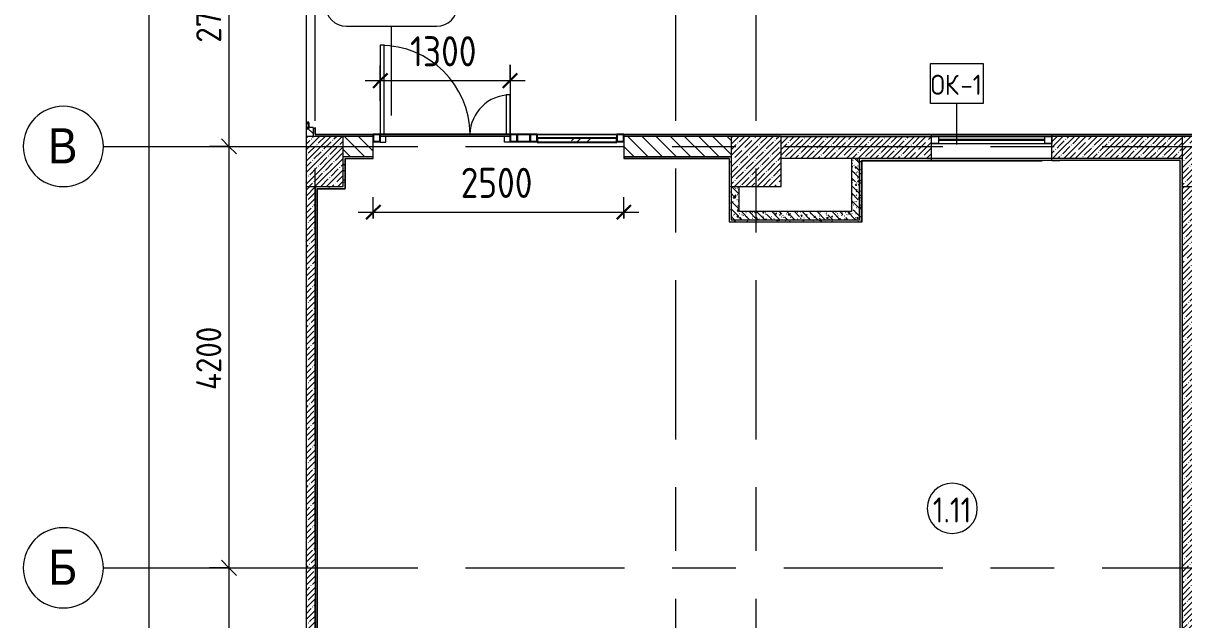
# Model space of a CAD drawing. Header units: millimetres. Extents: x 35848 to 85156, y -2706 to 28205.
# Drawn here: x 35848 to 47425, y 3083 to 9028 of the extents above; entities that cross this region are included whole.
import ezdxf

# ---------------------------------------------------------------- set-up
doc = ezdxf.new("R2010")
doc.units = ezdxf.units.MM
doc.linetypes.add('Осевая', pattern=[3175, 635, -476.25, 1587.5, -476.25])
for name, color, linetype, lineweight in [('A-ANNO-DIMS', 7, 'Continuous', 9), ('A-ANNO-DIMS-100', 7, 'Continuous', 9), ('A-AREA-IDEN', 7, 'Continuous', 9), ('A-DETL-GENF', 7, 'Continuous', 9), ('A-DOOR-IDEN', 7, 'Continuous', 9), ('A-GLAZ', 7, 'Continuous', 9), ('A-GLAZ-1', 7, 'Continuous', 13), ('A-GLAZ-CURT', 7, 'Continuous', 9), ('A-GLAZ-CURT-1', 7, 'Continuous', 25), ('A-GLAZ-CWMG', 7, 'Continuous', 9), ('A-GLAZ-CWMG-1', 7, 'Continuous', 25), ('A-GLAZ-IDEN', 7, 'Continuous', 9), ('A-WALL', 7, 'Continuous', 9), ('I-WALL', 7, 'Continuous', 9), ('S-COLS', 7, 'Continuous', 9), ('Ограждение', 7, 'Continuous', 9), ('Оси', 7, 'Continuous', 9), ('Оси-1', 7, 'Continuous', 20), ('Оси-2', 7, 'Осевая', 9), ('Поручни', 7, 'Continuous', 9)]:
    doc.layers.add(name, color=color, linetype=linetype, lineweight=lineweight)
for name, color, linetype, lineweight, true_color in [('A-DOOR-1', 1, 'Continuous', 9, 0xff0000), ('A-WALL-1', 7, 'Continuous', 9, 0x3c3c3c), ('A-WALL-FNSH-1', 7, 'Continuous', 9, 0x3c3c3c)]:
    doc.layers.add(name, color=color, linetype=linetype, lineweight=lineweight, true_color=true_color)
doc.styles.add('Arial', font='arial.ttf', dxfattribs={"width": 0.9, "height": 350})
doc.styles.add('GOST Common_1', font='GOST_Common.ttf', dxfattribs={"width": 0.9, "height": 250})
doc.styles.add('GOST Common_2', font='GOST_Common.ttf', dxfattribs={"width": 0.9, "height": 300})
doc.styles.add('ISOCPEUR', font='isocpeur.ttf', dxfattribs={"width": 0.9, "height": 250})
doc.styles.add('ISOCPEUR_1', font='isocpeur.ttf', dxfattribs={"width": 0.9, "height": 200})
doc.dimstyles.new('ADSK_Основной_3_0_окр_', dxfattribs={"dimscale": 304.8, "dimtxt": 301.714499, "dimasz": 0.463911, "dimexe": 0.492126, "dimexo": 0.984252, "dimgap": 0.164042, "dimtad": 1, "dimdec": 0, "dimrnd": 10, "dimdsep": 46, "dimtxsty": 'GOST Common_2', "dimblk1": 'OBLIQUE', "dimblk2": 'OBLIQUE', "dimsah": 1, "dimcen": 0.09, "dimdle": 0.492126, "dimazin": 0, "dimtfac": 1, "dimtdec": 4, "dimtix": 1, "dimtmove": 0, "dimatfit": 3, "dimfxl": 1, "dimtvp": 1, "dimtolj": 1, "dimtzin": 0, "dimlwd": 9, "dimlwe": 9, "dimarcsym": 2})
doc.dimstyles.new('ISO-2_5_0_9К_БОЛЬШОЙ', dxfattribs={"dimscale": 304.8, "dimtxt": 248.995294, "dimasz": 0.492126, "dimexe": 0.393701, "dimexo": 0.984252, "dimgap": 0, "dimtad": 1, "dimdec": 0, "dimrnd": 10, "dimzin": 0, "dimdsep": 46, "dimtxsty": 'ISOCPEUR', "dimblk1": 'OBLIQUE', "dimblk2": 'OBLIQUE', "dimsah": 1, "dimcen": 0.09, "dimdle": 0.393701, "dimazin": 0, "dimtfac": 1, "dimtdec": 4, "dimtix": 1, "dimtmove": 0, "dimatfit": 3, "dimfxl": 1, "dimtvp": 1, "dimtolj": 1, "dimtzin": 0, "dimarcsym": 2})
doc.dimstyles.new('ISO-2_5_0_9К_БОЛЬШОЙ_1', dxfattribs={"dimscale": 304.8, "dimtxt": 248.995294, "dimasz": 0.492126, "dimexe": 0.393701, "dimexo": 0.984252, "dimgap": 0, "dimtad": 1, "dimdec": 0, "dimrnd": 10, "dimzin": 0, "dimdsep": 46, "dimtxsty": 'ISOCPEUR', "dimblk1": 'OBLIQUE', "dimblk2": 'OBLIQUE', "dimsah": 1, "dimcen": 0.09, "dimdle": 0.393701, "dimazin": 0, "dimtfac": 1, "dimtdec": 4, "dimtix": 1, "dimtmove": 2, "dimatfit": 3, "dimfxl": 1, "dimtvp": 1, "dimtolj": 1, "dimtzin": 0, "dimarcsym": 2})
pattern_1 = [(45, (0, 0), (-57.02463, 57.02463), []), (45, (57.025, 0), (-57.02463, 57.02463), [100.806, -20.161, 3.353, -16.808])]
pattern_2 = [(135, (0, 0), (-75.43415, -75.43415), [106.68, -17.78, 3.556, -17.78]), (135, (0, 75.39), (-75.43415, -75.43415), []), (50, (0, 0), (127.52922, -11.15758), [13.335, -146.685]), (355, (0, 0), (-24.66966, 133.74002), [10.668, -117.348]), (100.451, (10.63, -0.93), (102.85973, 122.58178), [11.333, -124.663]), (46.184, (0, 35.56), (189.75516, -29.43036), [20.002, -220.027]), (96.636, (15.81, 33.1), (166.1822, 173.1996), [17, -186.995]), (351.184, (0, 35.56), (166.1839, 173.1976), [16.002, -176.022]), (21, (17.78, 26.67), (106.13027, -71.58603), [13.335, -146.685]), (326, (17.78, 26.67), (43.26188, 128.93175), [10.668, -117.348]), (71.451, (26.62, 20.7), (149.39198, 57.34505), [11.333, -124.663]), (37.5, (0, 0), (2.16223, 59.188357), [3.353, -112.573, 3.353, -115.773, -117.793]), (37.5, (0, 0), (2.16223, 59.188357), [-235.052, 3.353, -114.44]), (7.5, (0, 0), (46.77386, 70.12615), [3.353, -64.567, 3.353, -109.906, -44.894]), (7.5, (0, 0), (46.77386, 70.12615), [-181.178, 3.353, -41.542]), (327.5, (-39.65, 0), (94.91367, -4.010093), [3.353, -41.097, 3.353, -135.331, -184.023]), (327.5, (-39.65, 0), (94.91367, -4.010093), [-183.134, 3.353, -180.67]), (317.5, (-57.43, 0), (103.69057, 17.79882), [3.353, -54.432, 3.353, -88.748, -130.683]), (317.5, (-57.43, 0), (103.69057, 17.79882), [-149.885, 3.353, -127.33])]
pattern_3 = [(135, (0, 0), (-70.71068, -70.71068), [])]
pattern_4 = [(0, (0, 0), (121.92, 30.48), [10.058, -81.382, 10.058, -81.382, -487.68]), (0, (0, 0), (121.92, 30.48), [-182.88, 10.058, -172.822, 10.058, -81.382, -213.36]), (0, (0, 0), (121.92, 30.48), [-457.2, 10.058, -50.902, 10.058, -142.342]), (120, (45.72, 15.24), (-87.356454, 90.345817), [10.058, -81.382, 10.058, -81.382, -487.68]), (120, (45.72, 15.24), (-87.356454, 90.345817), [-182.88, 10.058, -172.822, 10.058, -81.382, -213.36]), (120, (45.72, 15.24), (-87.356454, 90.345817), [-457.2, 10.058, -50.902, 10.058, -142.342]), (240, (60.96, 76.2), (-34.563546, -120.825817), [10.058, -81.382, 10.058, -81.382, -487.68]), (240, (60.96, 76.2), (-34.563546, -120.825817), [-182.88, 10.058, -172.822, 10.058, -81.382, -213.36]), (240, (60.96, 76.2), (-34.563546, -120.825817), [-457.2, 10.058, -50.902, 10.058, -142.342])]

# ---------------------------------------------------------------- blocks, each defined once
blk = doc.blocks.new('BSC_Колонна _Прямоугольная - 500х500-23286270-План заполнения и маркировки дверных проемов 1 этажа в осях 12-23')
at = {"layer": 'S-COLS'}
h = blk.add_hatch(dxfattribs=at)
h.set_pattern_fill('FP_2', color=256, style=0, pattern_type=2)
h.set_pattern_definition([(45, (-38790, -7650), (-57.02463, 57.02463), []), (45, (-38732.975, -7650), (-57.02463, 57.02463), [100.806, -20.161, 3.353, -16.808])])
h.paths.add_polyline_path([(-117, -250), (250, -250), (250, 250), (-117, 250), (-117, -172)])
for p, q in [((250, 250), (-117, 250)), ((250, -250), (250, 250)), ((-117, -250), (250, -250))]:
    blk.add_line(p, q, dxfattribs=at)
blk = doc.blocks.new('BSC_Колонна _Прямоугольная - 500х500-V1-План заполнения и маркировки дверных проемов 1 этажа в осях 12-23')
at = {"layer": 'S-COLS'}
h = blk.add_hatch(dxfattribs=at)
h.set_pattern_fill('FP_3', color=256, style=0, pattern_type=2)
h.set_pattern_definition([(45, (-43160, -7650), (-57.02463, 57.02463), []), (45, (-43102.975, -7650), (-57.02463, 57.02463), [100.806, -20.161, 3.353, -16.808])])
h.paths.add_polyline_path([(-250, -250), (250, -250), (250, 250), (-250, 250)])
for p, q in [((250, 250), (-250, 250)), ((-250, 250), (-250, -250)), ((250, -250), (250, 250)), ((-250, -250), (250, -250))]:
    blk.add_line(p, q, dxfattribs=at)
blk = doc.blocks.new('BSC_Колонна _Прямоугольная - 500х500-V2-План заполнения и маркировки дверных проемов 1 этажа в осях 12-23')
at = {"layer": 'S-COLS'}
h = blk.add_hatch(dxfattribs=at)
h.set_pattern_fill('FP_4', color=256, style=0, pattern_type=2)
h.set_pattern_definition([(45, (-47660, -7650), (-57.02463, 57.02463), []), (45, (-47602.975, -7650), (-57.02463, 57.02463), [100.806, -20.161, 3.353, -16.808])])
h.paths.add_polyline_path([(-250, -250), (250, -250), (250, 250), (-250, 250)])
for p, q in [((250, 250), (-250, 250)), ((-250, 250), (-250, -250)), ((250, -250), (250, 250)), ((-250, -250), (250, -250))]:
    blk.add_line(p, q, dxfattribs=at)
blk = doc.blocks.new('Прямоугольный импост - Импост структурный с накладкой - 160мм Темный-31239214-План заполнения и маркировки дверных проемов 1 этажа в осях 12-23')
at = {"layer": 'A-GLAZ-CWMG-1'}
for p, q in [((-50, -140), (-50, -116)), ((0, -116), (0, -140)), ((0, -140), (-50, -140))]:
    blk.add_line(p, q, dxfattribs=at)
blk = doc.blocks.new('Прямоугольный импост - Импост структурный с накладкой - 160мм Темный-31915521-План заполнения и маркировки дверных проемов 1 этажа в осях 12-23')
at = {"layer": 'A-GLAZ-CWMG-1'}
for p, q in [((-25, -140), (-25, -116)), ((25, -116), (25, -140)), ((25, -140), (-25, -140))]:
    blk.add_line(p, q, dxfattribs=at)
blk = doc.blocks.new('Прямоугольный импост - 50 x 70 мм-31700031-План заполнения и маркировки дверных проемов 1 этажа в осях 12-23')
at = {"layer": 'A-GLAZ-CWMG-1'}
for p, q in [((-70, 35), (0, 35)), ((-70, -35), (-70, 35)), ((0, 35), (0, -35)), ((0, -35), (-70, -35))]:
    blk.add_line(p, q, dxfattribs=at)
blk = doc.blocks.new('Дверь_Витражная_остекление_ - ДВН_ДАО_Главный вход_1200 в свету-31742133-План заполнения и маркировки дверных проемов 1 этажа в осях 12-23')
at = {"layer": 'A-DETL-GENF'}
for p, q in [((-607, 925), (-647, 925)), ((-647, 925), (-647, 40)), ((-607, 40), (-607, 925)), ((647, 430), (607, 430)), ((607, 430), (607, 40)), ((647, 40), (647, 430)), ((-592, -40), (-592, 20)), ((592, -40), (592, 20)), ((-647, -35), (-647, -40)), ((-647, -40), (-592, -40)), ((647, -40), (592, -40)), ((647, -35), (647, -40))]:
    blk.add_line(p, q, dxfattribs=at)
at = {"layer": 'A-DOOR-1'}
for p, q in [((-647, 925), (-647, 40)), ((647, 430), (647, 40))]:
    blk.add_line(p, q, dxfattribs=at)
for centre, radius, start, end in [((-647, 30), 895, 0.6436, 90), ((647, 30), 400, 90, 178.5556)]:
    blk.add_arc(centre, radius, start, end, dxfattribs=at)
blk = doc.blocks.new('Системная панель - Стемалит - 40мм-31720939-План заполнения и маркировки дверных проемов 1 этажа в осях 12-23')
at = {"layer": 'A-GLAZ-CURT-1'}
for p, q in [((65, 35), (-65, 35)), ((-65, 35), (-65, -35)), ((65, -35), (65, 35)), ((-65, -35), (65, -35))]:
    blk.add_line(p, q, dxfattribs=at)
blk = doc.blocks.new('Прямоугольный импост - 50 x 70 мм-31687886-План заполнения и маркировки дверных проемов 1 этажа в осях 12-23')
at = {"layer": 'A-GLAZ-CWMG-1'}
for p, q in [((-35, 35), (35, 35)), ((-35, -35), (-35, 35)), ((35, 35), (35, -35)), ((35, -35), (-35, -35))]:
    blk.add_line(p, q, dxfattribs=at)
blk = doc.blocks.new('Прямоугольный импост - 50 x 70 мм-31701779-План заполнения и маркировки дверных проемов 1 этажа в осях 12-23')
at = {"layer": 'A-GLAZ-CWMG-1'}
for p, q in [((0, 35), (-70, 35)), ((-70, 35), (-70, -35)), ((0, -35), (0, 35)), ((-70, -35), (0, -35))]:
    blk.add_line(p, q, dxfattribs=at)
blk = doc.blocks.new('Системная панель - Стекло - 40мм-31720953-План заполнения и маркировки дверных проемов 1 этажа в осях 12-23')
at = {"layer": 'A-GLAZ-CURT'}
h = blk.add_hatch(dxfattribs=at)
h.set_pattern_fill('FP_60', color=256, style=0, pattern_type=2)
h.set_pattern_definition([(45, (-41472.5, -7783), (-282.8427, 282.8427), [200, -600]), (45, (-41672.5, -7883), (-282.8427, 282.8427), [600, -200]), (45, (-41272.5, -7983), (-282.8427, 282.8427), [200, -600])])
h.paths.add_polyline_path([(398, -40), (398, 0), (-398, 0), (-398, -40), (-108, -40)])
at = {"layer": 'A-GLAZ-CURT-1'}
for p, q in [((398, 0), (-398, 0)), ((-398, 0), (-398, -40)), ((398, -40), (398, 0)), ((-398, -40), (398, -40))]:
    blk.add_line(p, q, dxfattribs=at)
blk = doc.blocks.new('Прямоугольный импост - 50 x 70 мм-31702100-План заполнения и маркировки дверных проемов 1 этажа в осях 12-23')
at = {"layer": 'A-GLAZ-CWMG-1'}
for p, q in [((-35, 35), (35, 35)), ((-35, -35), (-35, 35)), ((35, 35), (35, -35)), ((35, -35), (-35, -35))]:
    blk.add_line(p, q, dxfattribs=at)
blk = doc.blocks.new('Прямоугольный импост - 50 x 70 мм-31720914-План заполнения и маркировки дверных проемов 1 этажа в осях 12-23')
at = {"layer": 'A-GLAZ-CWMG'}
blk.add_line((41770, 7918), (40975, 7918), dxfattribs=at)
blk = doc.blocks.new('120_Окно_СКБ_1Ст - 120_Окно_СКБ_1Ст 400х1200 EI30-24228621-План заполнения и маркировки дверных проемов 1 этажа в осях 12-23')
at = {"layer": 'A-GLAZ'}
for p, q in [((600, 110), (-600, 110)), ((-600, 40), (600, 40)), ((530, 80), (-530, 80)), ((530, 70), (-530, 70))]:
    blk.add_line(p, q, dxfattribs=at)
at = {"layer": 'A-GLAZ-1'}
for p, q in [((-600, 40), (-600, 110)), ((-600, 110), (-530, 110)), ((-530, 40), (-600, 40)), ((-530, 110), (-530, 40)), ((530, 40), (530, 110)), ((530, 110), (600, 110)), ((600, 40), (530, 40)), ((600, 110), (600, 40))]:
    blk.add_line(p, q, dxfattribs=at)
blk = doc.blocks.new('Ограждение - Ограждение-32871122-План заполнения и маркировки дверных проемов 1 этажа в осях 12-23')
at = {"layer": 'Ограждение'}
blk.add_hatch(color=256, dxfattribs=at).paths.add_polyline_path([(40705, 7903), (40705, 7923), (39410, 7923), (39410, 7903), (39812, 7903)])
at = {"layer": 'Поручни'}
for p, q in [((39410, 7918), (39410, 7923)), ((40705, 7923), (39410, 7923)), ((39410, 7903), (40705, 7903)), ((40705, 7923), (40705, 7918))]:
    blk.add_line(p, q, dxfattribs=at)
blk = doc.blocks.new('DET_L_Линия разрыва - М100-30654842-План заполнения и маркировки дверных проемов 1 этажа в осях 12-23')
at = {"layer": 'A-DETL-GENF'}
blk.add_line((24080, 0), (12340, 0), dxfattribs=at)
blk = doc.blocks.new('Ось сетки - D8-29747960-План заполнения и маркировки дверных проемов 1 этажа в осях 12-23')
at = {"layer": 'Оси-1'}
for start, end in [(360, 180), (180, 360)]:
    blk.add_arc((0, 0), 4, start, end, dxfattribs=at)
blk = doc.blocks.new('DIMBLOCK27-План заполнения и маркировки дверных проемов 1 этажа в осях 12-23')
at = {"layer": 'A-ANNO-DIMS-100', "lineweight": 20}
for p, q in [((37901, 10500), (37826, 10575)), ((37901, 10500), (37976, 10425)), ((37901, 7800), (37826, 7875)), ((37901, 7800), (37976, 7725))]:
    blk.add_line(p, q, dxfattribs=at)
at = {"layer": 'A-ANNO-DIMS-100'}
for p, q in [((37707, 10500), (38021, 10500)), ((37901, 10500), (37707, 10500)), ((37901, 10500), (37901, 7800)), ((37707, 7800), (38021, 7800)), ((37901, 7800), (37707, 7800))]:
    blk.add_line(p, q, dxfattribs=at)
at = {"layer": 'A-ANNO-DIMS-100', "color": 0, "insert": (37574, 8834), "char_height": 250, "width": 758.48, "attachment_point": 1, "rotation": 90, "line_spacing_factor": 1.149209, "style": 'ISOCPEUR'}
blk.add_mtext('2700', dxfattribs=at)
blk = doc.blocks.new('_Oblique')
at = {"color": 0, "linetype": 'ByBlock', "lineweight": -2}
blk.add_line((-0.5, -0.5), (0.5, 0.5), dxfattribs=at)
blk = doc.blocks.new('DIMBLOCK28-План заполнения и маркировки дверных проемов 1 этажа в осях 12-23')
at = {"layer": 'A-ANNO-DIMS-100', "lineweight": 20}
for p, q in [((37901, 7800), (37826, 7875)), ((37901, 7800), (37976, 7725)), ((37901, 3600), (37826, 3675)), ((37901, 3600), (37976, 3525))]:
    blk.add_line(p, q, dxfattribs=at)
at = {"layer": 'A-ANNO-DIMS-100'}
for p, q in [((37707, 7800), (38021, 7800)), ((37901, 7800), (37707, 7800)), ((37901, 7800), (37901, 3600)), ((37707, 3600), (38021, 3600)), ((37901, 3600), (37707, 3600))]:
    blk.add_line(p, q, dxfattribs=at)
at = {"layer": 'A-ANNO-DIMS-100', "color": 0, "insert": (37574, 5372), "char_height": 250, "width": 787.21, "attachment_point": 1, "rotation": 90, "line_spacing_factor": 1.149209, "style": 'ISOCPEUR'}
blk.add_mtext('4200', dxfattribs=at)
blk = doc.blocks.new('DIMBLOCK29-План заполнения и маркировки дверных проемов 1 этажа в осях 12-23')
at = {"layer": 'A-ANNO-DIMS-100'}
for p, q in [((37707, 3600), (38021, 3600)), ((37901, 3600), (37707, 3600)), ((37901, 3600), (37901, -120)), ((37707, 0), (38021, 0)), ((37901, 0), (37707, 0))]:
    blk.add_line(p, q, dxfattribs=at)
at = {"layer": 'A-ANNO-DIMS-100', "lineweight": 20}
for p, q in [((37901, 3600), (37826, 3675)), ((37901, 3600), (37976, 3525)), ((37901, 0), (37826, 75)), ((37901, 0), (37976, -75))]:
    blk.add_line(p, q, dxfattribs=at)
at = {"layer": 'A-ANNO-DIMS-100', "color": 0, "insert": (37574, 1484), "char_height": 250, "width": 758.48, "attachment_point": 1, "rotation": 90, "line_spacing_factor": 1.149209, "style": 'ISOCPEUR'}
blk.add_mtext('3600', dxfattribs=at)
blk = doc.blocks.new('DIMBLOCK30-План заполнения и маркировки дверных проемов 1 этажа в осях 12-23')
at = {"layer": 'A-ANNO-DIMS-100'}
for p, q in [((37101, 27120), (37101, -120)), ((36907, 27000), (37221, 27000)), ((37101, 27000), (36907, 27000)), ((36907, 0), (37221, 0)), ((37101, 0), (36907, 0))]:
    blk.add_line(p, q, dxfattribs=at)
at = {"layer": 'A-ANNO-DIMS-100', "lineweight": 20}
for p, q in [((37101, 27000), (37026, 27075)), ((37101, 27000), (37176, 26925)), ((37101, 0), (37026, 75)), ((37101, 0), (37176, -75))]:
    blk.add_line(p, q, dxfattribs=at)
at = {"layer": 'A-ANNO-DIMS-100', "color": 0, "insert": (36774, 13572), "char_height": 250, "width": 948.1, "attachment_point": 1, "rotation": 90, "line_spacing_factor": 1.149209, "style": 'ISOCPEUR'}
blk.add_mtext('27000', dxfattribs=at)
blk = doc.blocks.new('Марка_Помещения - Номер-25198446-План заполнения и маркировки дверных проемов 1 этажа в осях 12-23')
at = {"layer": 'A-AREA-IDEN'}
for start, end in [(360, 180), (180, 360)]:
    blk.add_arc((0, 0), 2.5, start, end, dxfattribs=at)
blk = doc.blocks.new('DIMBLOCK66-План заполнения и маркировки дверных проемов 1 этажа в осях 12-23')
at = {"layer": 'A-ANNO-DIMS-100'}
for p, q in [((39340, 7083), (39340, 7295)), ((41840, 7083), (41840, 7295)), ((39190, 7145), (41990, 7145)), ((39340, 7145), (39340, 7083)), ((41840, 7145), (41840, 7083))]:
    blk.add_line(p, q, dxfattribs=at)
at = {"layer": 'A-ANNO-DIMS-100', "lineweight": 30}
for p, q in [((39340, 7145), (39411, 7216)), ((41840, 7145), (41911, 7216)), ((39340, 7145), (39269, 7075)), ((41840, 7145), (41769, 7075))]:
    blk.add_line(p, q, dxfattribs=at)
at = {"layer": 'A-ANNO-DIMS-100', "color": 0, "insert": (40212, 7587), "char_height": 300, "width": 908.21, "attachment_point": 1, "line_spacing_factor": 1.022761, "style": 'GOST Common_2'}
blk.add_mtext('2500', dxfattribs=at)
blk = doc.blocks.new('DIMBLOCK67-План заполнения и маркировки дверных проемов 1 этажа в осях 12-23')
at = {"layer": 'A-ANNO-DIMS-100'}
for p, q in [((39410, 8256), (39410, 8606)), ((40705, 8613), (40705, 8306)), ((40705, 8456), (40705, 8613)), ((39260, 8456), (40855, 8456)), ((39410, 8456), (39410, 8256))]:
    blk.add_line(p, q, dxfattribs=at)
at = {"layer": 'A-ANNO-DIMS-100', "lineweight": 30}
for p, q in [((39410, 8456), (39339, 8385)), ((39410, 8456), (39481, 8527)), ((40705, 8456), (40634, 8385)), ((40705, 8456), (40776, 8527))]:
    blk.add_line(p, q, dxfattribs=at)
at = {"layer": 'A-ANNO-DIMS-100', "color": 0, "insert": (39707, 8898), "char_height": 300, "width": 840.71, "attachment_point": 1, "line_spacing_factor": 1.022761, "style": 'GOST Common_2'}
blk.add_mtext('1300', dxfattribs=at)
blk = doc.blocks.new('М_двери - Типоразмер_рамка-25223575-План заполнения и маркировки дверных проемов 1 этажа в осях 12-23')
at = {"layer": 'A-DOOR-IDEN'}
for p, q in [((4.5, 2.08), (-4.5, 2.08)), ((-4.5, -2.08), (4.5, -2.08))]:
    blk.add_line(p, q, dxfattribs=at)
for centre, start, end in [((-4.5, 0), 90, 270), ((4.5, 0), 270, 90)]:
    blk.add_arc(centre, 2.08, start, end, dxfattribs=at)

msp = doc.modelspace()

# ---------------------------------------------------------------- hatches: boundary and pattern name
at = {"layer": 'I-WALL'}
h = msp.add_hatch(dxfattribs=at)
h.set_pattern_fill('FP_20', color=256, style=0, pattern_type=2)
h.set_pattern_definition(pattern_3)
h.paths.add_polyline_path([(38740, 7900), (38740, 7990), (38672.7, 7990), (38672.7, 7900)])
h.paths.add_polyline_path([(38740, 10120), (38740, 10230), (38672.7, 10230), (38672.7, 10120)])
h = msp.add_hatch(dxfattribs=at)
h.set_pattern_fill('FP_58', color=256, style=0, pattern_type=2)
h.set_pattern_definition(pattern_4)
h.paths.add_polyline_path([(38760, 7900), (38760, 7980), (38740, 7980), (38740, 7900)])
h.paths.add_polyline_path([(38740, 10130), (38760, 10130), (38760, 10230), (38740, 10230), (38740, 10184.8)])
h = msp.add_hatch(dxfattribs=at)
h.set_pattern_fill('FP_58', color=256, style=0, pattern_type=2)
h.set_pattern_definition(pattern_4)
h.paths.add_polyline_path([(73730, 7900), (75460, 7900), (75459, 7920), (73730, 7920)])
h.paths.add_polyline_path([(71660, 7900), (72280, 7900), (72280, 7920), (71660, 7920)])
h.paths.add_polyline_path([(64503.9, 7900), (65910, 7900), (65910, 7920), (64157.7, 7920), (64157.7, 7900)])
h.paths.add_polyline_path([(61599, 7900), (62857.7, 7900), (62857.7, 7920), (60610, 7920), (60610, 7900), (61410, 7900)])
h.paths.add_polyline_path([(66860, 7900), (68260, 7900), (68260, 7920), (66860, 7920)])
h.paths.add_polyline_path([(70313.8, 7900), (70710, 7900), (70710, 7920), (69360, 7920), (69360, 7900)])
h.paths.add_polyline_path([(52410, 7900), (53864.9, 7900), (53864.9, 7920), (50710, 7920), (50710, 7900), (51910, 7900)])
h.paths.add_polyline_path([(55144.9, 7900), (58110, 7900), (58110, 7920), (55144.9, 7920)])
h.paths.add_polyline_path([(47410, 7900), (48210, 7900), (48210, 7920), (46189.9, 7920), (46189.9, 7900), (47074.5, 7900)])
h.paths.add_polyline_path([(44869.9, 7900), (44869.9, 7920), (41840, 7920), (41840, 7900), (44169.6, 7900)])
h.paths.add_polyline_path([(39340, 7900), (39340, 7920), (38760, 7920), (38760, 7900), (39086, 7900)])
h = msp.add_hatch(dxfattribs=at)
h.set_pattern_fill('FP_20', color=256, style=0, pattern_type=2)
h.set_pattern_definition(pattern_3)
h.paths.add_polyline_path([(42910, 7700), (42910, 7900), (41840, 7900), (41840, 7700)])
h.paths.add_polyline_path([(39086, 7700), (39340, 7700), (39340, 7900), (39040, 7900), (39040, 7700)])
h = msp.add_hatch(dxfattribs=at)
h.set_pattern_fill('FP_1', color=256, style=0, pattern_type=2)
h.set_pattern_definition(pattern_1)
h.paths.add_polyline_path([(47074.5, 7680), (47410, 7680), (47410, 7900), (46189.9, 7900), (46189.9, 7680)])
h.paths.add_polyline_path([(44110, 7680), (44869.9, 7680), (44869.9, 7900), (43410, 7900), (43410, 7680)])
h = msp.add_hatch(dxfattribs=at)
h.set_pattern_fill('FP_58', color=256, style=0, pattern_type=2)
h.set_pattern_definition(pattern_4)
h.paths.add_polyline_path([(64157.7, 7900), (64157.7, 7920), (64110, 7920), (64110, 7900)])
h.paths.add_polyline_path([(62857.7, 7900), (62910, 7900), (62910, 7920), (62857.7, 7920)])
h.paths.add_polyline_path([(55144.9, 7900), (55144.9, 7920), (55110, 7920), (55110, 7900)])
h.paths.add_polyline_path([(53864.9, 7900), (53910, 7900), (53910, 7920), (53864.9, 7920)])
h.paths.add_polyline_path([(46189.9, 7900), (46189.9, 7920), (46110, 7920), (46110, 7900)])
h.paths.add_polyline_path([(44910, 7900), (44910, 7920), (44869.9, 7920), (44869.9, 7900)])
h = msp.add_hatch(dxfattribs=at)
h.set_pattern_fill('FP_1', color=256, style=0, pattern_type=2)
h.set_pattern_definition(pattern_1)
h.paths.add_polyline_path([(46189.9, 7680), (46189.9, 7900), (46110, 7900), (46110, 7680)])
h.paths.add_polyline_path([(44869.9, 7680), (44910, 7680), (44910, 7900), (44869.9, 7900)])
h = msp.add_hatch(dxfattribs=at)
h.set_pattern_fill('FP_58', color=256, style=0, pattern_type=2)
h.set_pattern_definition(pattern_4)
h.paths.add_polyline_path([(39060, 7400), (39060, 7700), (39040, 7700), (39040, 7400)])
h = msp.add_hatch(dxfattribs=at)
h.set_pattern_fill('FP_58', color=256, style=0, pattern_type=2)
h.set_pattern_definition(pattern_4)
h.paths.add_polyline_path([(42890, 7680), (42910, 7680), (42910, 7700), (41840, 7700), (41840, 7680), (42889, 7680)])
h.paths.add_polyline_path([(39073, 7680), (39340, 7680), (39340, 7700), (39060, 7700), (39060, 7680)])
h = msp.add_hatch(dxfattribs=at)
h.set_pattern_fill('FP_58', color=256, style=0, pattern_type=2)
h.set_pattern_definition(pattern_4)
h.paths.add_polyline_path([(42910, 7050), (42910, 7680), (42890, 7680), (42890, 7050)])
h = msp.add_hatch(dxfattribs=at)
h.set_pattern_fill('FP_22', color=256, style=0, pattern_type=2)
h.set_pattern_definition(pattern_2)
h.paths.add_polyline_path([(44110, 7150), (44190, 7150), (44190, 7680), (44110, 7680)])
h = msp.add_hatch(dxfattribs=at)
h.set_pattern_fill('FP_58', color=256, style=0, pattern_type=2)
h.set_pattern_definition(pattern_4)
h.paths.add_polyline_path([(44210, 7070), (44210, 7680), (44190, 7680), (44190, 7070)])
h = msp.add_hatch(dxfattribs=at)
h.set_pattern_fill('FP_58', color=256, style=0, pattern_type=2)
h.set_pattern_definition(pattern_4)
h.paths.add_polyline_path([(47390, 7660), (47410, 7660), (47410, 7680), (46189.9, 7680), (46189.9, 7660), (47389, 7660)])
h.paths.add_polyline_path([(44210, 7660), (44869.9, 7660), (44869.9, 7680), (44210, 7680), (44210, 7660.6)])
h = msp.add_hatch(dxfattribs=at)
h.set_pattern_fill('FP_58', color=256, style=0, pattern_type=2)
h.set_pattern_definition(pattern_4)
h.paths.add_polyline_path([(46189.9, 7660), (46189.9, 7680), (46110, 7680), (46110, 7660)])
h.paths.add_polyline_path([(44910, 7660), (44910, 7680), (44869.9, 7680), (44869.9, 7660)])
h = msp.add_hatch(dxfattribs=at)
h.set_pattern_fill('FP_58', color=256, style=0, pattern_type=2)
h.set_pattern_definition(pattern_4)
h.paths.add_polyline_path([(47390, 130), (47410, 130), (47410, 7660), (47390, 7660), (47390, 141)])
h = msp.add_hatch(dxfattribs=at)
h.set_pattern_fill('FP_1', color=256, style=0, pattern_type=2)
h.set_pattern_definition(pattern_1)
h.paths.add_polyline_path([(38672.7, 400), (38760, 400), (38760, 7400), (38672.7, 7400), (38672.7, 429.1)])
h = msp.add_hatch(dxfattribs=at)
h.set_pattern_fill('FP_58', color=256, style=0, pattern_type=2)
h.set_pattern_definition(pattern_4)
h.paths.add_polyline_path([(38780, 800), (38780, 7400), (38760, 7400), (38760, 800)])
h = msp.add_hatch(dxfattribs=at)
h.set_pattern_fill('FP_58', color=256, style=0, pattern_type=2)
h.set_pattern_definition(pattern_4)
h.paths.add_polyline_path([(38793, 7380), (39060, 7380), (39060, 7400), (38780, 7400), (38780, 7380)])
h = msp.add_hatch(dxfattribs=at)
h.set_pattern_fill('FP_22', color=256, style=0, pattern_type=2)
h.set_pattern_definition(pattern_2)
h.paths.add_polyline_path([(42990, 7070), (42990, 7400), (42910, 7400), (42910, 7070)])
h = msp.add_hatch(dxfattribs=at)
h.set_pattern_fill('FP_1', color=256, style=0, pattern_type=2)
h.set_pattern_definition(pattern_1)
h.paths.add_polyline_path([(47630, 400), (47630, 7400), (47410, 7400), (47410, 400)])
h = msp.add_hatch(dxfattribs=at)
h.set_pattern_fill('FP_58', color=256, style=0, pattern_type=2)
h.set_pattern_definition(pattern_4)
h.paths.add_polyline_path([(44210, 7050), (44210, 7070), (42910, 7070), (42910, 7050), (44169.6, 7050)])
h = msp.add_hatch(dxfattribs=at)
h.set_pattern_fill('FP_22', color=256, style=0, pattern_type=2)
h.set_pattern_definition(pattern_2)
h.paths.add_polyline_path([(44169.6, 7070), (44190, 7070), (44190, 7150), (42990, 7150), (42990, 7070)])

# ---------------------------------------------------------------- linework, layer by layer
at = {"layer": 'A-DOOR-IDEN'}
msp.add_line((39522.5, 8109.9), (39522.5, 8997.4), dxfattribs=at)
at = {"layer": 'A-GLAZ-IDEN'}
msp.add_line((45162.2, 7820.6), (45162.2, 8228.4), dxfattribs=at)
at = {"layer": 'A-GLAZ-IDEN', "flags": 128}
msp.add_lwpolyline([(44900.3, 8625.4), (45424.1, 8625.4), (45424.1, 8228.4), (44900.3, 8228.4)], close=True, dxfattribs=at)
at = {"layer": 'A-WALL'}
for p, q in [((38760, 7920), (39340, 7920)), ((39060, 7680), (39340, 7680)), ((39060, 7680), (39060, 7380)), ((39061, 7679), (39060, 7679)), ((42889, 7679), (42889, 7680)), ((42890, 7680), (42890, 7050)), ((47390, 7660), (46189.9, 7660)), ((47389, 7660), (47389, 7659)), ((47390, 130), (47390, 7660)), ((38780, 7380), (39060, 7380)), ((38780, 7380), (38780, 800))]:
    msp.add_line(p, q, dxfattribs=at)
at = {"layer": 'A-WALL-1'}
for p, q in [((38740, 7990), (38672.7, 7990)), ((38740, 7990), (38740, 7900)), ((38760, 7980), (38740, 7980)), ((39340, 7900), (39040, 7900)), ((39340, 7680), (39340, 7920)), ((41840, 7920), (41840, 7680)), ((42910, 7900), (41840, 7900)), ((43410, 7900), (44910, 7900)), ((44910, 7660), (44910, 7920)), ((46110, 7660), (46110, 7920)), ((47410, 7900), (46110, 7900)), ((39040, 7700), (39340, 7700)), ((41840, 7700), (42910, 7700)), ((42889, 7680), (42890, 7680)), ((44910, 7680), (43410, 7680)), ((44110, 7680), (44110, 7150)), ((44190, 7070), (44190, 7680)), ((44210, 7050), (44210, 7660)), ((47410, 7680), (46110, 7680)), ((38760, 7400), (38760, 400)), ((42910, 7400), (42910, 7070)), ((42990, 7150), (42990, 7400)), ((47410, 7400), (47410, 400)), ((42910, 7070), (44190, 7070)), ((44110, 7150), (42990, 7150)), ((42890, 7050), (44210, 7050))]:
    msp.add_line(p, q, dxfattribs=at)
at = {"layer": 'A-WALL-FNSH-1'}
for p, q in [((38760, 7990), (38760, 7920)), ((38761, 7990), (38760, 7990)), ((38761, 7921), (38761, 7990)), ((38761, 7921), (44910, 7921)), ((39340, 7920), (44910, 7920)), ((46110, 7921), (53910, 7921)), ((46110, 7920), (46110, 7921)), ((46110, 7920), (53910, 7920)), ((39061, 7679), (39340, 7679)), ((39061, 7379), (39061, 7679)), ((39340, 7679), (39340, 7680)), ((42889, 7680), (41840, 7680)), ((41840, 7680), (41840, 7679)), ((41840, 7679), (42889, 7679)), ((42889, 7679), (42889, 7049)), ((44910, 7660), (44869.9, 7660)), ((44910, 7659), (44869.9, 7659)), ((44910, 7660), (44910, 7659)), ((46110, 7660), (46189.9, 7660)), ((47389, 7659), (46110, 7659)), ((47389, 141), (47389, 7659)), ((38781, 7379), (39061, 7379)), ((38781, 801), (38781, 7379)), ((42889, 7049), (44218, 7049)), ((44218, 7049), (44218, 7050))]:
    msp.add_line(p, q, dxfattribs=at)
at = {"layer": 'I-WALL'}
for p, q in [((44910, 7921), (46110, 7921)), ((44910, 7921), (44910, 7920)), ((44910, 7920), (46110, 7920)), ((44910, 7900), (46110, 7900)), ((44210, 7660), (44869.9, 7660)), ((44218, 7050), (44218, 7652)), ((46011, 7652), (44218, 7652)), ((44869.9, 7652), (44869.9, 7660)), ((46110, 7680), (44910, 7680)), ((46110, 7660), (44910, 7660)), ((46110, 7659), (44910, 7659)), ((46011, 7659), (46011, 7652)), ((46110, 7659), (46110, 7660))]:
    msp.add_line(p, q, dxfattribs=at)
at = {"layer": 'Оси'}
for p, q in [((36648.5, 7800), (39148.5, 7800)), ((36648.5, 3600), (39148.5, 3600))]:
    msp.add_line(p, q, dxfattribs=at)
at = {"layer": 'Оси-2'}
for p, q in [((42360, 593.7), (42360, 24898.1)), ((43160, 593.7), (43160, 24898.1)), ((38760, 593.7), (38760, 12700)), ((39148.5, 7800), (82060, 7800)), ((39148.5, 3600), (82060, 3600))]:
    msp.add_line(p, q, dxfattribs=at)

# ---------------------------------------------------------------- block references
at = {"layer": 'A-AREA-IDEN', "xscale": 99.99999999999993, "yscale": 99.99999999999993, "zscale": 99.99999999999993}
msp.add_blockref('Марка_Помещения - Номер-25198446-План заполнения и маркировки дверных проемов 1 этажа в осях 12-23', (45115.8, 4193.1), dxfattribs=at)
at = {"layer": 'A-DETL-GENF', "rotation": 270.0000000000003}
msp.add_blockref('DET_L_Линия разрыва - М100-30654842-План заполнения и маркировки дверных проемов 1 этажа в осях 12-23', (38672.7, 23799.7), dxfattribs=at)
at = {"layer": 'A-DOOR-1'}
msp.add_blockref('Дверь_Витражная_остекление_ - ДВН_ДАО_Главный вход_1200 в свету-31742133-План заполнения и маркировки дверных проемов 1 этажа в осях 12-23', (40057.5, 7883), dxfattribs=at)
at = {"layer": 'A-DOOR-IDEN', "xscale": 99.99999999999993, "yscale": 99.99999999999993, "zscale": 99.99999999999993}
msp.add_blockref('М_двери - Типоразмер_рамка-25223575-План заполнения и маркировки дверных проемов 1 этажа в осях 12-23', (39522.5, 9205.5), dxfattribs=at)
at = {"layer": 'A-GLAZ'}
msp.add_blockref('120_Окно_СКБ_1Ст - 120_Окно_СКБ_1Ст 400х1200 EI30-24228621-План заполнения и маркировки дверных проемов 1 этажа в осях 12-23', (45510, 7790), dxfattribs=at)
at = {"layer": 'A-GLAZ-CURT'}
for name, p in [('Системная панель - Стемалит - 40мм-31720939-План заполнения и маркировки дверных проемов 1 этажа в осях 12-23', (40840, 7883)), ('Системная панель - Стекло - 40мм-31720953-План заполнения и маркировки дверных проемов 1 этажа в осях 12-23', (41372.5, 7883))]:
    msp.add_blockref(name, p, dxfattribs=at)
at = {"layer": 'A-GLAZ-CWMG', "extrusion": (0, 0, -1)}
for name, p, rotation in [('Прямоугольный импост - Импост структурный с накладкой - 160мм Темный-31239214-План заполнения и маркировки дверных проемов 1 этажа в осях 12-23', (-38557, 7990), 270.0000000000001), ('Прямоугольный импост - Импост структурный с накладкой - 160мм Темный-31915521-План заполнения и маркировки дверных проемов 1 этажа в осях 12-23', (-38557, 8005), 270.0000000000001), ('Прямоугольный импост - 50 x 70 мм-31687886-План заполнения и маркировки дверных проемов 1 этажа в осях 12-23', (-40740, 7883), 180), ('Прямоугольный импост - 50 x 70 мм-31702100-План заполнения и маркировки дверных проемов 1 этажа в осях 12-23', (-40940, 7883), 180), ('Прямоугольный импост - 50 x 70 мм-31700031-План заполнения и маркировки дверных проемов 1 этажа в осях 12-23', (-41840, 7883), 180)]:
    msp.add_blockref(name, p, dxfattribs=dict(at, rotation=rotation))
at = {"layer": 'A-GLAZ-CWMG', "rotation": 180}
msp.add_blockref('Прямоугольный импост - 50 x 70 мм-31701779-План заполнения и маркировки дверных проемов 1 этажа в осях 12-23', (39340, 7883), dxfattribs=at)
at = {"layer": 'A-GLAZ-CWMG'}
msp.add_blockref('Прямоугольный импост - 50 x 70 мм-31720914-План заполнения и маркировки дверных проемов 1 этажа в осях 12-23', (0, 0), dxfattribs=at)
at = {"layer": 'S-COLS'}
for name, p in [('BSC_Колонна _Прямоугольная - 500х500-23286270-План заполнения и маркировки дверных проемов 1 этажа в осях 12-23', (38790, 7650)), ('BSC_Колонна _Прямоугольная - 500х500-V1-План заполнения и маркировки дверных проемов 1 этажа в осях 12-23', (43160, 7650)), ('BSC_Колонна _Прямоугольная - 500х500-V2-План заполнения и маркировки дверных проемов 1 этажа в осях 12-23', (47660, 7650))]:
    msp.add_blockref(name, p, dxfattribs=at)
at = {"layer": 'Оси-1', "xscale": 99.99999999999993, "yscale": 99.99999999999993, "zscale": 99.99999999999993, "rotation": 269.9999999999994}
for p in [(36248.5, 7800), (36248.5, 3600)]:
    msp.add_blockref('Ось сетки - D8-29747960-План заполнения и маркировки дверных проемов 1 этажа в осях 12-23', p, dxfattribs=at)
at = {"layer": 'Поручни'}
msp.add_blockref('Ограждение - Ограждение-32871122-План заполнения и маркировки дверных проемов 1 этажа в осях 12-23', (0, 0), dxfattribs=at)

# ---------------------------------------------------------------- texts
at = {"layer": 'A-AREA-IDEN', "insert": (44921.6, 4301.7), "char_height": 250, "width": 490.633, "attachment_point": 1, "style": 'GOST Common_1'}
msp.add_mtext('1.11', dxfattribs=at)
at = {"layer": 'A-GLAZ-IDEN', "char_height": 200, "attachment_point": 1, "style": 'ISOCPEUR_1'}
for s, insert, width in [('ОК', (44900.3, 8514.5), 360.759), ('-1', (45197.9, 8514.5), 266.962)]:
    msp.add_mtext(s, dxfattribs=dict(at, insert=insert, width=width))
at = {"layer": 'Оси', "char_height": 350, "attachment_point": 1, "style": 'Arial'}
for s, insert, width in [('\\fArial|b0|i0|c204|p34|;\\W.9;В', (36095.7, 7981), 360.759), ('\\fArial|b0|i0|c204|p34|;\\W.9;Б', (36098.9, 3781), 353.544)]:
    msp.add_mtext(s, dxfattribs=dict(at, insert=insert, width=width))

# ---------------------------------------------------------------- dimensions: what is measured, and where the dimension line sits
at = {"layer": 'A-ANNO-DIMS'}
dim = msp.add_linear_dim(base=(37101.1, 0), p1=(37207.1, 27000), p2=(37207.1, 0), angle=90, dimstyle='ISO-2_5_0_9К_БОЛЬШОЙ_1', override={"dimpost": '<>', "dimfxl": 26999.999823}, dxfattribs=at)
dim.commit()
dim.dimension.update_dxf_attribs({"geometry": 'DIMBLOCK30-План заполнения и маркировки дверных проемов 1 этажа в осях 12-23', "text_midpoint": (36941.1, 14046), "dimtype": 160, "text_rotation": 90})
for base, p1, p2, override, picture, middle in [((37901.1, 7800), (38007.1, 10500), (38007.1, 7800), {"dimpost": '<>', "dimfxl": 2700}, 'DIMBLOCK27-План заполнения и маркировки дверных проемов 1 этажа в осях 12-23', (37776.1, 9150)), ((37901.1, 3600), (38007.1, 7800), (38007.1, 3600), {"dimpost": '<>', "dimfxl": 4200}, 'DIMBLOCK28-План заполнения и маркировки дверных проемов 1 этажа в осях 12-23', (37776.1, 5700)), ((37901.1, 0), (38007.1, 3600), (38007.1, 0), {"dimpost": '<>', "dimfxl": 3600}, 'DIMBLOCK29-План заполнения и маркировки дверных проемов 1 этажа в осях 12-23', (37776.1, 1800))]:
    dim = msp.add_linear_dim(base=base, p1=p1, p2=p2, angle=90, dimstyle='ISO-2_5_0_9К_БОЛЬШОЙ', override=override, dxfattribs=at)
    dim.commit()
    dim.dimension.update_dxf_attribs({"geometry": picture, "text_midpoint": middle})
for base, p1, p2, override, picture, middle in [((40705, 8456.2), (39410, 8556.2), (40705, 8313), {"dimpost": '<>', "dimfxl": 1317.629502}, 'DIMBLOCK67-План заполнения и маркировки дверных проемов 1 этажа в осях 12-23', (40057.5, 8656.2)), ((41840, 7145.4), (39340, 7383), (41840, 7383), {"dimpost": '<>', "dimfxl": 2500}, 'DIMBLOCK66-План заполнения и маркировки дверных проемов 1 этажа в осях 12-23', (40590, 7345.4))]:
    dim = msp.add_linear_dim(base=base, p1=p1, p2=p2, dimstyle='ADSK_Основной_3_0_окр_', override=override, dxfattribs=at)
    dim.commit()
    dim.dimension.update_dxf_attribs({"geometry": picture, "text_midpoint": middle})

doc.saveas('drawing.dxf')
